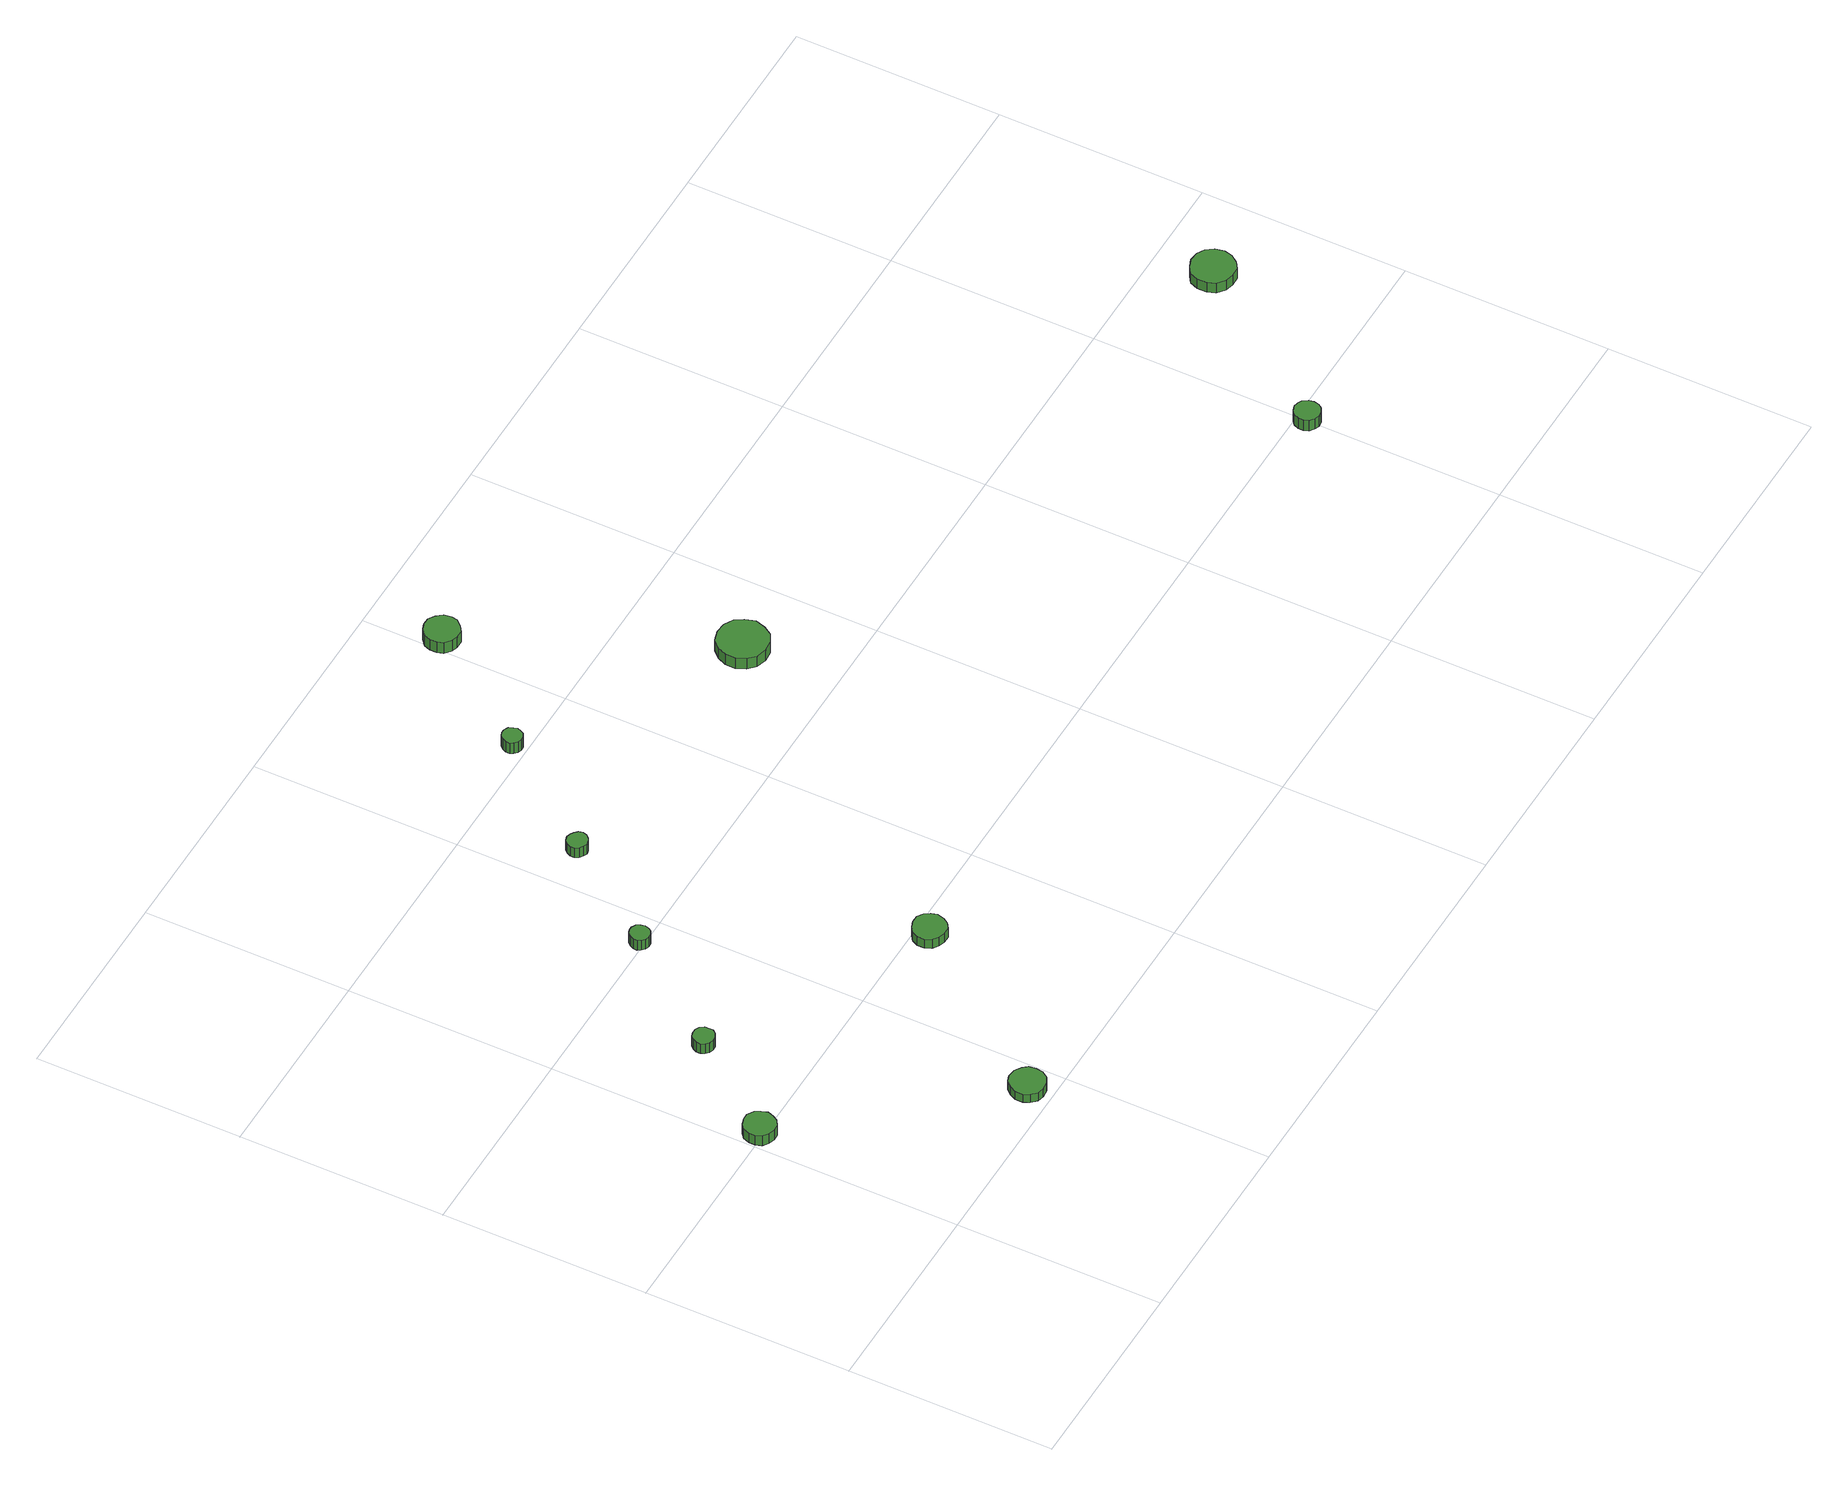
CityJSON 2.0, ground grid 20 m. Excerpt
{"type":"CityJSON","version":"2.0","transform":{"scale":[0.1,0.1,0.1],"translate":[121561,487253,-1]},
"CityObjects":{
"tree1":{"type":"SolitaryVegetationObject","attributes":{"function":"something"},"geometry":[{"type":"MultiSurface","lod":"1","boundaries":[[[0,1,2,3,4,5,6,7,8,9,10,11,12,13,14]],[[15,16,17,18,19,20,21,22,23,24,25,26,27,28,29]],[[0,29,28,1]],[[1,28,27,2]],[[2,27,26,3]],[[3,26,25,4]],[[4,25,24,5]],[[5,24,23,6]],[[6,23,22,7]],[[7,22,21,8]],[[8,21,20,9]],[[9,20,19,10]],[[10,19,18,11]],[[11,18,17,12]],[[12,17,16,13]],[[13,16,15,14]],[[14,15,29,0]]]}]},
"tree2":{"type":"SolitaryVegetationObject","attributes":{"function":"something"},"geometry":[{"type":"MultiSurface","lod":"1","boundaries":[[[30,31,32,33,34,35,36,37,38,39,40,41,42,43,44]],[[45,46,47,48,49,50,51,52,53,54,55,56,57,58,59]],[[30,59,58,31]],[[31,58,57,32]],[[32,57,56,33]],[[33,56,55,34]],[[34,55,54,35]],[[35,54,53,36]],[[36,53,52,37]],[[37,52,51,38]],[[38,51,50,39]],[[39,50,49,40]],[[40,49,48,41]],[[41,48,47,42]],[[42,47,46,43]],[[43,46,45,44]],[[44,45,59,30]]]}]},
"tree3":{"type":"SolitaryVegetationObject","attributes":{"function":"something"},"geometry":[{"type":"MultiSurface","lod":"1","boundaries":[[[60,61,62,63,64,65,66,67,68,69,70,71,72,73,74]],[[75,76,77,78,79,80,81,82,83,84,85,86,87,88,89]],[[60,89,88,61]],[[61,88,87,62]],[[62,87,86,63]],[[63,86,85,64]],[[64,85,84,65]],[[65,84,83,66]],[[66,83,82,67]],[[67,82,81,68]],[[68,81,80,69]],[[69,80,79,70]],[[70,79,78,71]],[[71,78,77,72]],[[72,77,76,73]],[[73,76,75,74]],[[74,75,89,60]]]}]},
"tree4":{"type":"SolitaryVegetationObject","attributes":{"function":"something"},"geometry":[{"type":"MultiSurface","lod":"1","boundaries":[[[90,91,92,93,94,95,96,97,98,99,100,101,102,103,104]],[[105,106,107,108,109,110,111,112,113,114,115,116,117,118,119]],[[90,119,118,91]],[[91,118,117,92]],[[92,117,116,93]],[[93,116,115,94]],[[94,115,114,95]],[[95,114,113,96]],[[96,113,112,97]],[[97,112,111,98]],[[98,111,110,99]],[[99,110,109,100]],[[100,109,108,101]],[[101,108,107,102]],[[102,107,106,103]],[[103,106,105,104]],[[104,105,119,90]]]}]},
"tree5":{"type":"SolitaryVegetationObject","attributes":{"function":"something"},"geometry":[{"type":"MultiSurface","lod":"1","boundaries":[[[120,121,122,123,124,125,126,127,128,129,130,131,132,133,134]],[[135,136,137,138,139,140,141,142,143,144,145,146,147,148,149]],[[120,149,148,121]],[[121,148,147,122]],[[122,147,146,123]],[[123,146,145,124]],[[124,145,144,125]],[[125,144,143,126]],[[126,143,142,127]],[[127,142,141,128]],[[128,141,140,129]],[[129,140,139,130]],[[130,139,138,131]],[[131,138,137,132]],[[132,137,136,133]],[[133,136,135,134]],[[134,135,149,120]]]}]},
"tree6":{"type":"SolitaryVegetationObject","attributes":{"function":"something"},"geometry":[{"type":"MultiSurface","lod":"1","boundaries":[[[150,151,152,153,154,155,156,157,158,159,160,161,162,163,164]],[[165,166,167,168,169,170,171,172,173,174,175,176,177,178,179]],[[150,179,178,151]],[[151,178,177,152]],[[152,177,176,153]],[[153,176,175,154]],[[154,175,174,155]],[[155,174,173,156]],[[156,173,172,157]],[[157,172,171,158]],[[158,171,170,159]],[[159,170,169,160]],[[160,169,168,161]],[[161,168,167,162]],[[162,167,166,163]],[[163,166,165,164]],[[164,165,179,150]]]}]},
"tree7":{"type":"SolitaryVegetationObject","attributes":{"function":"something"},"geometry":[{"type":"MultiSurface","lod":"1","boundaries":[[[180,181,182,183,184,185,186,187,188,189,190,191,192,193,194]],[[195,196,197,198,199,200,201,202,203,204,205,206,207,208,209]],[[180,209,208,181]],[[181,208,207,182]],[[182,207,206,183]],[[183,206,205,184]],[[184,205,204,185]],[[185,204,203,186]],[[186,203,202,187]],[[187,202,201,188]],[[188,201,200,189]],[[189,200,199,190]],[[190,199,198,191]],[[191,198,197,192]],[[192,197,196,193]],[[193,196,195,194]],[[194,195,209,180]]]}]},
"tree8":{"type":"SolitaryVegetationObject","attributes":{"function":"something"},"geometry":[{"type":"MultiSurface","lod":"1","boundaries":[[[210,211,212,213,214,215,216,217,218,219,220,221,222,223,224]],[[225,226,227,228,229,230,231,232,233,234,235,236,237,238,239]],[[210,239,238,211]],[[211,238,237,212]],[[212,237,236,213]],[[213,236,235,214]],[[214,235,234,215]],[[215,234,233,216]],[[216,233,232,217]],[[217,232,231,218]],[[218,231,230,219]],[[219,230,229,220]],[[220,229,228,221]],[[221,228,227,222]],[[222,227,226,223]],[[223,226,225,224]],[[224,225,239,210]]]}]},
"tree9":{"type":"SolitaryVegetationObject","attributes":{"function":"something"},"geometry":[{"type":"MultiSurface","lod":"1","boundaries":[[[240,241,242,243,244,245,246,247,248,249,250,251,252,253,254]],[[255,256,257,258,259,260,261,262,263,264,265,266,267,268,269]],[[240,269,268,241]],[[241,268,267,242]],[[242,267,266,243]],[[243,266,265,244]],[[244,265,264,245]],[[245,264,263,246]],[[246,263,262,247]],[[247,262,261,248]],[[248,261,260,249]],[[249,260,259,250]],[[250,259,258,251]],[[251,258,257,252]],[[252,257,256,253]],[[253,256,255,254]],[[254,255,269,240]]]}]},
"tree10":{"type":"SolitaryVegetationObject","attributes":{"function":"something"},"geometry":[{"type":"MultiSurface","lod":"1","boundaries":[[[270,271,272,273,274,275,276,277,278,279,280,281,282,283,284]],[[285,286,287,288,289,290,291,292,293,294,295,296,297,298,299]],[[270,299,298,271]],[[271,298,297,272]],[[272,297,296,273]],[[273,296,295,274]],[[274,295,294,275]],[[275,294,293,276]],[[276,293,292,277]],[[277,292,291,278]],[[278,291,290,279]],[[279,290,289,280]],[[280,289,288,281]],[[281,288,287,282]],[[282,287,286,283]],[[283,286,285,284]],[[284,285,299,270]]]}]},
"tree11":{"type":"SolitaryVegetationObject","attributes":{"function":"something"},"geometry":[{"type":"MultiSurface","lod":"1","boundaries":[[[300,301,302,303,304,305,306,307,308,309,310,311,312,313,314]],[[315,316,317,318,319,320,321,322,323,324,325,326,327,328,329]],[[300,329,328,301]],[[301,328,327,302]],[[302,327,326,303]],[[303,326,325,304]],[[304,325,324,305]],[[305,324,323,306]],[[306,323,322,307]],[[307,322,321,308]],[[308,321,320,309]],[[309,320,319,310]],[[310,319,318,311]],[[311,318,317,312]],[[312,317,316,313]],[[313,316,315,314]],[[314,315,329,300]]]}]}
},
"vertices":[
[33,204,18],[31,210,18],[28,215,18],[22,219,18],[16,219,18],[10,217,18],[5,213,18],[3,207,18],[3,201,18],[5,195,18],[10,191,18],[16,189,18],[22,189,18],[28,193,18],[31,198,18],[31,198,6],[28,193,6],[22,189,6],[16,189,6],[10,191,6],[5,195,6],[3,201,6],[3,207,6],[5,213,6],[10,217,6],[16,219,6],[22,219,6],[28,215,6],[31,210,6],[33,204,6],
[98,297,18],[98,301,18],[95,305,18],[91,307,18],[87,307,18],[83,306,18],[80,303,18],[78,299,18],[78,295,18],[80,291,18],[83,288,18],[87,287,18],[91,287,18],[95,289,18],[98,293,18],[98,293,6],[95,289,6],[91,287,6],[87,287,6],[83,288,6],[80,291,6],[78,295,6],[78,299,6],[80,303,6],[83,306,6],[87,307,6],[91,307,6],[95,305,6],[98,301,6],[98,297,6],
[191,24,16],[190,31,16],[186,36,16],[180,40,16],[172,41,16],[166,39,16],[161,34,16],[158,27,16],[158,20,16],[161,14,16],[166,9,16],[172,7,16],[180,8,16],[186,11,16],[190,17,16],[190,17,6],[186,11,6],[180,8,6],[172,7,6],[166,9,6],[161,14,6],[158,20,6],[158,27,6],[161,34,6],[166,39,6],[172,41,6],[180,40,6],[186,36,6],[190,31,6],[191,24,6],
[181,404,18],[180,408,18],[178,412,18],[174,414,18],[170,414,18],[167,413,18],[164,410,18],[162,406,18],[162,402,18],[164,399,18],[167,396,18],[170,395,18],[174,395,18],[178,397,18],[180,400,18],[180,400,6],[178,397,6],[174,395,6],[170,395,6],[167,396,6],[164,399,6],[162,402,6],[162,406,6],[164,410,6],[167,413,6],[170,414,6],[174,414,6],[178,412,6],[180,408,6],[181,404,6],
[314,187,17],[312,193,17],[309,198,17],[303,202,17],[296,202,17],[290,200,17],[285,196,17],[282,190,17],[282,183,17],[285,177,17],[290,173,17],[296,171,17],[303,171,17],[309,175,17],[312,180,17],[312,180,6],[309,175,6],[303,171,6],[296,171,6],[290,173,6],[285,177,6],[282,183,6],[282,190,6],[285,196,6],[290,200,6],[296,202,6],[303,202,6],[309,198,6],[312,193,6],[314,187,6],
[255,505,18],[254,509,18],[251,512,18],[248,514,18],[244,515,18],[240,514,18],[237,511,18],[235,507,18],[235,503,18],[237,499,18],[240,497,18],[244,495,18],[248,496,18],[251,498,18],[254,501,18],[254,501,6],[251,498,6],[248,496,6],[244,495,6],[240,497,6],[237,499,6],[235,503,6],[235,507,6],[237,511,6],[240,514,6],[244,515,6],[248,514,6],[251,512,6],[254,509,6],[255,505,6],
[333,611,25],[332,615,25],[330,619,25],[326,621,25],[322,621,25],[319,620,25],[316,617,25],[314,613,25],[314,609,25],[316,606,25],[319,603,25],[322,602,25],[326,602,25],[330,604,25],[332,608,25],[332,608,12],[330,604,12],[326,602,12],[322,602,12],[319,603,12],[316,606,12],[314,609,12],[314,613,12],[316,617,12],[319,620,12],[322,621,12],[326,621,12],[330,619,12],[332,615,12],[333,611,12],
[424,725,26],[423,732,26],[418,738,26],[412,742,26],[405,742,26],[399,740,26],[393,735,26],[391,729,26],[391,722,26],[393,716,26],[399,711,26],[405,709,26],[412,709,26],[418,713,26],[423,719,26],[423,719,13],[418,713,13],[412,709,13],[405,709,13],[399,711,13],[393,716,13],[391,722,13],[391,729,13],[393,735,13],[399,740,13],[405,742,13],[412,742,13],[418,738,13],[423,732,13],[424,725,13],
[546,490,24],[543,500,24],[538,508,24],[529,513,24],[519,514,24],[509,511,24],[502,504,24],[498,495,24],[498,485,24],[502,476,24],[509,469,24],[519,466,24],[529,467,24],[538,472,24],[543,480,24],[543,480,11],[538,472,11],[529,467,11],[519,466,11],[509,469,11],[502,476,11],[498,485,11],[498,495,11],[502,504,11],[509,511,11],[519,514,11],[529,513,11],[538,508,11],[543,500,11],[546,490,11],
[1010,188,22],[1009,193,22],[1006,198,22],[1002,200,22],[997,201,22],[992,199,22],[988,196,22],[986,191,22],[986,186,22],[988,181,22],[992,178,22],[997,176,22],[1002,177,22],[1006,179,22],[1009,183,22],[1009,183,9],[1006,179,9],[1002,177,9],[997,176,9],[992,178,9],[988,181,9],[986,186,9],[986,191,9],[988,196,9],[992,199,9],[997,201,9],[1002,200,9],[1006,198,9],[1009,193,9],[1010,188,9],
[1133,342,23],[1131,351,23],[1126,358,23],[1119,362,23],[1110,363,23],[1102,360,23],[1095,355,23],[1092,347,23],[1092,338,23],[1095,330,23],[1102,324,23],[1110,322,23],[1119,322,23],[1126,327,23],[1131,334,23],[1131,334,11],[1126,327,11],[1119,322,11],[1110,322,11],[1102,324,11],[1095,330,11],[1092,338,11],[1092,347,11],[1095,355,11],[1102,360,11],[1110,363,11],[1119,362,11],[1126,358,11],[1131,351,11],[1133,342,11]
]}
